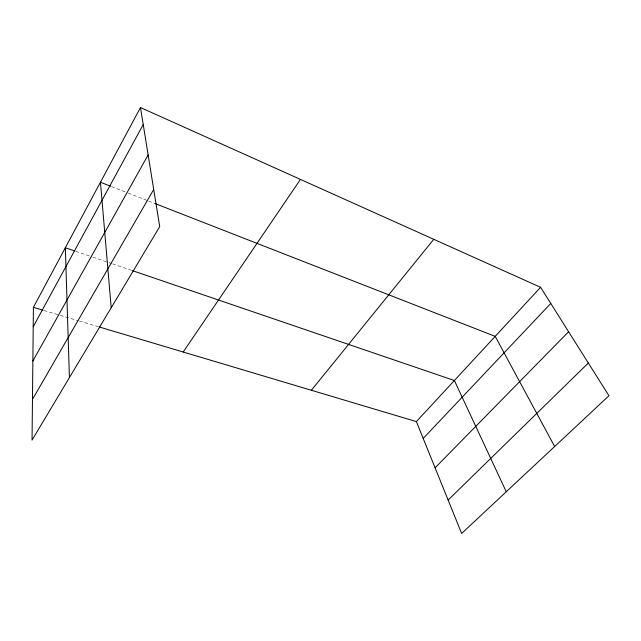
<?xml version="1.0" encoding="UTF-8"?>
<svg xmlns="http://www.w3.org/2000/svg" width="641" height="641" viewBox="0 0 641 641"><rect width="100%" height="100%" fill="white"/><g stroke="black" fill="none" stroke-linecap="round" stroke-linejoin="round"><path stroke-width="0.48" stroke-dasharray="3.21 2.4" d="M43.941 310.476L59.244 315.043M60.206 315.332L78.386 320.756M79.34 321.037L98.482 326.75M75.75 251.304L91.831 256.793M92.777 257.113L107.912 262.281M108.858 262.602L111.694 263.571M112.64 263.892L131.557 270.35M111.558 186.571L127.295 192.717M128.216 193.077L147.654 200.665M148.576 201.026L155.058 203.558"/><path stroke-width="0.96" d="M140.483 107.536L33.412 307.335L32.05 440.095L159.713 226.634L140.483 107.536L540.595 287.304L608.95 395.737L461.648 533.464L416.378 421.594L99.435 327.03M33.212 326.718L143.231 124.538M32.859 360.995L148.135 154.922M32.467 399.407L153.712 189.464M183.19 352.021L300.453 179.408M311.382 390.265L433.781 239.309M416.378 421.594L540.595 287.304M423.196 438.452L550.771 303.449M435.087 467.818L568.607 331.734M448.131 500.06L588.334 363.03M33.412 307.335L42.979 310.188M74.805 250.984L65.342 247.755L69.42 377.613M132.511 270.67L454.373 380.514L506.262 491.751M110.637 186.21L100.453 182.236L111.197 307.76M155.058 203.558L495.213 336.373L554.641 446.521"/></g></svg>
